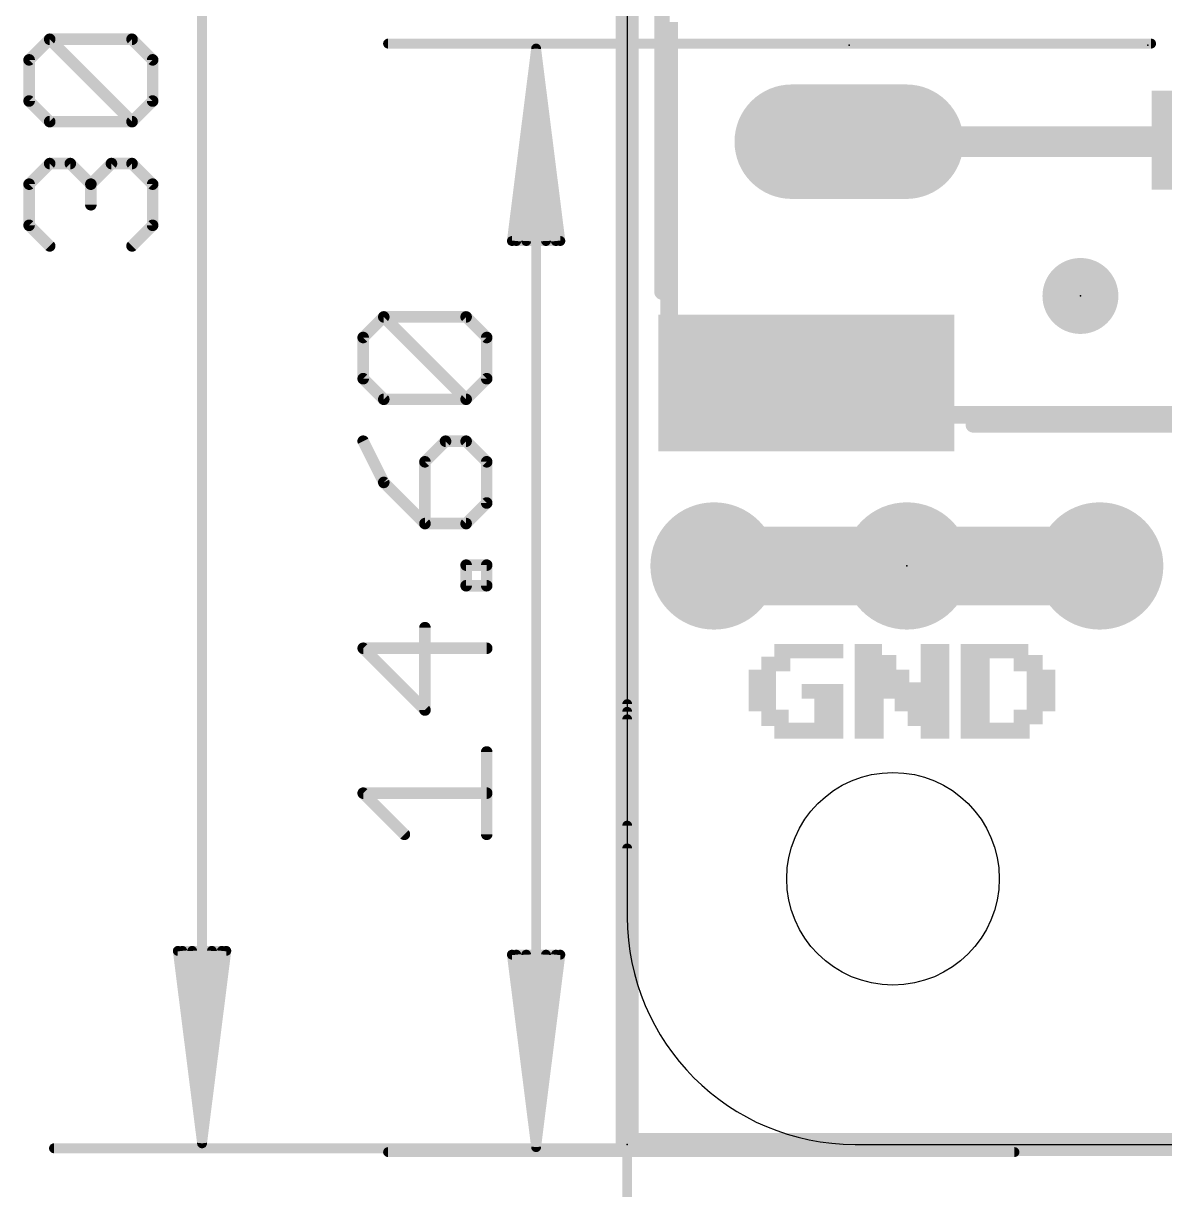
# Model space of a CAD drawing. Extents: x -8 to 72.9, y -20.5 to 38.
# Drawn here: x -7.95 to 7.08, y -0.6 to 14.77 of the extents above; entities that cross this region are included whole.
import ezdxf

# ---------------------------------------------------------------- set-up
doc = ezdxf.new("R2010")
doc.units = 0
for name, color, linetype in [('1', 12, 'CONTINUOUS'), ('16', 132, 'CONTINUOUS'), ('17', 110, 'CONTINUOUS'), ('20', 4, 'CONTINUOUS'), ('203', 40, 'CONTINUOUS'), ('21', 40, 'CONTINUOUS'), ('23', 53, 'CONTINUOUS'), ('47', 253, 'CONTINUOUS')]:
    doc.layers.add(name, color=color, linetype=linetype)

# ---------------------------------------------------------------- blocks, each defined once
blk = doc.blocks.new('RECT')
blk.add_solid([(-0.5, -0.5), (0.5, -0.5), (-0.5, 0.5), (0.5, 0.5)])
blk = doc.blocks.new('PIE')
at = {"const_width": 0.5}
blk.add_lwpolyline([(0, -0.25, 1), (0, 0.25, 1), (0, -0.25)], format="xyb", dxfattribs=at)
blk = doc.blocks.new('ROUNDP')
at = {"const_width": 0.5}
blk.add_lwpolyline([(0, -0.25, 1), (0, 0.25, 1), (0, -0.25)], format="xyb", dxfattribs=at)
blk = doc.blocks.new('LONGP100')
at = {"const_width": 1}
blk.add_lwpolyline([(-0.5, 0), (0.5, 0)], dxfattribs=at)
at = {"const_width": 0.5}
for points in [[(-0.5, 0.25, 1), (-0.5, -0.25)], [(0.5, -0.25, 1), (0.5, 0.25)]]:
    blk.add_lwpolyline(points, format="xyb", dxfattribs=at)

msp = doc.modelspace()

# ---------------------------------------------------------------- linework, layer by layer
at = {"layer": '1', "const_width": 0.4064}
msp.add_lwpolyline([(2.921, 13.208), (9.158, 13.208)], dxfattribs=at)
at = {"layer": '1', "const_width": 0.2032}
msp.add_lwpolyline([(2.921, 13.3096, 1), (2.921, 13.1064)], format="xyb", dxfattribs=at)
at = {"layer": '16', "const_width": 0.3048}
for points in [[(0, 30.226), (0, 0)], [(0, 0), (64.516, 0)]]:
    msp.add_lwpolyline(points, dxfattribs=at)
at = {"layer": '16', "const_width": 0.1524}
for points in [[(0, 0.0762, 1), (0, -0.0762)], [(-0.0762, 0, 1), (0.0762, 0)]]:
    msp.add_lwpolyline(points, format="xyb", dxfattribs=at)
at = {"layer": '20'}
for p, q in [((0, 27), (0, 3)), ((3, 0), (62, 0))]:
    msp.add_line(p, q, dxfattribs=at)
msp.add_circle((3.5, 3.5), 1.4, dxfattribs=at)
msp.add_arc((3, 3), 3, 180, 270, dxfattribs=at)
at = {"layer": '21', "const_width": 0.2032}
for points in [[(0.458, 11.228), (0.458, 17.828)], [(8.258, 9.478), (4.558, 9.478)]]:
    msp.add_lwpolyline(points, dxfattribs=at)
at = {"layer": '21', "const_width": 0.1016}
for points in [[(0.4072, 11.228, 1), (0.5088, 11.228)], [(4.558, 9.5288, 1), (4.558, 9.4272)]]:
    msp.add_lwpolyline(points, format="xyb", dxfattribs=at)
at = {"layer": '23'}
for p in [(2.921, 14.478), (6.858, 14.478), (5.969, 11.176), (3.683, 7.62), (0, 0), (0, 0)]:
    msp.add_point(p, dxfattribs=at)
at = {"layer": '47'}
for points, const_width in [([(-5.6, 0.015), (-5.6, 29.885)], 0.13), ([(-7.8777, 14.2858), (-7.6065, 14.557)], 0.1524), ([(-7.6065, 14.557), (-6.5219, 14.557)], 0.1524), ([(-6.5219, 13.4724), (-7.6065, 14.557)], 0.1524), ([(-6.5219, 14.557), (-6.2507, 14.2858)], 0.1524), ([(6.9, 14.5), (-3.15, 14.5)], 0.13), ([(-1.2, 14.435), (-1.5192, 11.9)], 0.13), ([(-1.2, 14.435), (-1.46, 11.9)], 0.13), ([(-1.2, 14.435), (-1.33, 11.9)], 0.13), ([(-1.2, -0.035), (-1.2, 14.435)], 0.13), ([(-0.8808, 11.9), (-1.2, 14.435)], 0.13), ([(-1.07, 11.9), (-1.2, 14.435)], 0.13), ([(-0.94, 11.9), (-1.2, 14.435)], 0.13), ([(-7.8777, 13.7435), (-7.8777, 14.2858)], 0.1524), ([(-6.2507, 14.2858), (-6.2507, 13.7435)], 0.1524), ([(-7.6065, 13.4724), (-7.8777, 13.7435)], 0.1524), ([(-6.2507, 13.7435), (-6.5219, 13.4724)], 0.1524), ([(-6.5219, 13.4724), (-7.6065, 13.4724)], 0.1524), ([(-7.8777, 12.6487), (-7.6065, 12.9199)], 0.1524), ([(-7.6065, 12.9199), (-7.3354, 12.9199)], 0.1524), ([(-7.3354, 12.9199), (-7.0642, 12.6487)], 0.1524), ([(-7.0642, 12.6487), (-6.793, 12.9199)], 0.1524), ([(-6.793, 12.9199), (-6.5219, 12.9199)], 0.1524), ([(-6.5219, 12.9199), (-6.2507, 12.6487)], 0.1524), ([(-7.8777, 12.1064), (-7.8777, 12.6487)], 0.1524), ([(-7.0642, 12.6487), (-7.0642, 12.3775)], 0.1524), ([(-6.2507, 12.6487), (-6.2507, 12.1064)], 0.1524), ([(-7.6065, 11.8352), (-7.8777, 12.1064)], 0.1524), ([(-6.2507, 12.1064), (-6.5219, 11.8352)], 0.1524), ([(-1.5192, 11.9), (-0.8808, 11.9)], 0.13), ([(-3.4777, 10.6287), (-3.2065, 10.8999)], 0.1524), ([(-3.2065, 10.8999), (-2.1219, 10.8999)], 0.1524), ([(-2.1219, 9.8152), (-3.2065, 10.8999)], 0.1524), ([(-2.1219, 10.8999), (-1.8507, 10.6287)], 0.1524), ([(-3.4777, 10.0864), (-3.4777, 10.6287)], 0.1524), ([(-1.8507, 10.6287), (-1.8507, 10.0864)], 0.1524), ([(-3.2065, 9.8152), (-3.4777, 10.0864)], 0.1524), ([(-1.8507, 10.0864), (-2.1219, 9.8152)], 0.1524), ([(-2.1219, 9.8152), (-3.2065, 9.8152)], 0.1524), ([(-3.4777, 9.2628), (-3.2065, 8.7204)], 0.1524), ([(-2.393, 9.2628), (-2.6642, 8.9916)], 0.1524), ([(-2.1219, 9.2628), (-2.393, 9.2628)], 0.1524), ([(-1.8507, 8.9916), (-2.1219, 9.2628)], 0.1524), ([(-2.6642, 8.9916), (-2.6642, 8.1781)], 0.1524), ([(-1.8507, 8.4493), (-1.8507, 8.9916)], 0.1524), ([(-3.2065, 8.7204), (-2.6642, 8.1781)], 0.1524), ([(-2.1219, 8.1781), (-1.8507, 8.4493)], 0.1524), ([(-2.6642, 8.1781), (-2.1219, 8.1781)], 0.1524), ([(-2.1219, 7.3595), (-2.1219, 7.6307)], 0.1524), ([(-2.1219, 7.6307), (-1.8507, 7.6307)], 0.1524), ([(-1.8507, 7.6307), (-1.8507, 7.3595)], 0.1524), ([(-1.8507, 7.3595), (-2.1219, 7.3595)], 0.1524), ([(-2.6642, 5.7224), (-2.6642, 6.807)], 0.1524), ([(-1.8507, 6.5358), (-3.4777, 6.5358)], 0.1524), ([(-3.4777, 6.5358), (-2.6642, 5.7224)], 0.1524), ([(0, 5.8), (0, -5.95)], 0.13), ([(0, 5.7), (0, -17.15)], 0.13), ([(0, 5.6), (0, -13.65)], 0.13), ([(-1.8507, 4.0852), (-1.8507, 5.1699)], 0.1524), ([(-2.9354, 4.0852), (-3.4777, 4.6275)], 0.1524), ([(-3.4777, 4.6275), (-1.8507, 4.6275)], 0.1524), ([(0, 4.2), (0, -10.55)], 0.13), ([(0, 3.9), (0, -20.45)], 0.13), ([(-5.6, 0.015), (-5.9192, 2.55)], 0.13), ([(-5.9192, 2.55), (-5.2808, 2.55)], 0.13), ([(-5.6, 0.015), (-5.86, 2.55)], 0.13), ([(-5.6, 0.015), (-5.73, 2.55)], 0.13), ([(-5.2808, 2.55), (-5.6, 0.015)], 0.13), ([(-5.47, 2.55), (-5.6, 0.015)], 0.13), ([(-5.34, 2.55), (-5.6, 0.015)], 0.13), ([(-1.2, -0.035), (-1.5192, 2.5)], 0.13), ([(-1.5192, 2.5), (-0.8808, 2.5)], 0.13), ([(-1.2, -0.035), (-1.46, 2.5)], 0.13), ([(-1.2, -0.035), (-1.33, 2.5)], 0.13), ([(-0.8808, 2.5), (-1.2, -0.035)], 0.13), ([(-1.07, 2.5), (-1.2, -0.035)], 0.13), ([(-0.94, 2.5), (-1.2, -0.035)], 0.13), ([(18.4, -0.05), (-7.55, -0.05)], 0.13), ([(5.1, -0.1), (-3.15, -0.1)], 0.13)]:
    msp.add_lwpolyline(points, dxfattribs=dict(at, const_width=const_width))
for points, const_width in [([(-7.5796, 14.584, 1), (-7.6335, 14.5301)], 0.0762), ([(-7.6065, 14.5951, 1), (-7.6065, 14.5189)], 0.0762), ([(-7.5796, 14.5301, 1), (-7.6335, 14.584)], 0.0762), ([(-6.4949, 14.584, 1), (-6.5488, 14.5301)], 0.0762), ([(-6.5219, 14.5189, 1), (-6.5219, 14.5951)], 0.0762), ([(-3.15, 14.5325, 1), (-3.15, 14.4675)], 0.065), ([(-1.1675, 14.435, 1), (-1.2325, 14.435)], 0.065), ([(-1.1678, 14.4391, 1), (-1.2322, 14.4309)], 0.065), ([(-1.1675, 14.4333, 1), (-1.2325, 14.4367)], 0.065), ([(-1.1675, 14.4367, 1), (-1.2325, 14.4333)], 0.065), ([(-1.1677, 14.4383, 1), (-1.2323, 14.4317)], 0.065), ([(-1.1677, 14.4317, 1), (-1.2323, 14.4383)], 0.065), ([(-1.1678, 14.4309, 1), (-1.2322, 14.4391)], 0.065), ([(6.9, 14.4675, 1), (6.9, 14.5325)], 0.065), ([(-7.8396, 14.2858, 1), (-7.9158, 14.2858)], 0.0762), ([(-7.9046, 14.3128, 1), (-7.8507, 14.2589)], 0.0762), ([(-6.2126, 14.2858, 1), (-6.2888, 14.2858)], 0.0762), ([(-6.2776, 14.2589, 1), (-6.2238, 14.3128)], 0.0762), ([(-7.8507, 13.7705, 1), (-7.9046, 13.7166)], 0.0762), ([(-7.9158, 13.7435, 1), (-7.8396, 13.7435)], 0.0762), ([(-6.2888, 13.7435, 1), (-6.2126, 13.7435)], 0.0762), ([(-6.2238, 13.7166, 1), (-6.2776, 13.7705)], 0.0762), ([(-7.6065, 13.5105, 1), (-7.6065, 13.4343)], 0.0762), ([(-7.6335, 13.4454, 1), (-7.5796, 13.4993)], 0.0762), ([(-6.5488, 13.4993, 1), (-6.4949, 13.4454)], 0.0762), ([(-6.5488, 13.4454, 1), (-6.4949, 13.4993)], 0.0762), ([(-6.5219, 13.4343, 1), (-6.5219, 13.5105)], 0.0762), ([(-7.6065, 12.958, 1), (-7.6065, 12.8818)], 0.0762), ([(-7.5796, 12.8929, 1), (-7.6335, 12.9468)], 0.0762), ([(-7.3084, 12.9468, 1), (-7.3623, 12.8929)], 0.0762), ([(-7.3354, 12.8818, 1), (-7.3354, 12.958)], 0.0762), ([(-6.793, 12.958, 1), (-6.793, 12.8818)], 0.0762), ([(-6.7661, 12.8929, 1), (-6.82, 12.9468)], 0.0762), ([(-6.4949, 12.9468, 1), (-6.5488, 12.8929)], 0.0762), ([(-6.5219, 12.8818, 1), (-6.5219, 12.958)], 0.0762), ([(-7.8396, 12.6487, 1), (-7.9158, 12.6487)], 0.0762), ([(-7.9046, 12.6756, 1), (-7.8507, 12.6218)], 0.0762), ([(-7.0261, 12.6487, 1), (-7.1023, 12.6487)], 0.0762), ([(-7.0911, 12.6756, 1), (-7.0373, 12.6218)], 0.0762), ([(-7.0911, 12.6218, 1), (-7.0373, 12.6756)], 0.0762), ([(-6.2126, 12.6487, 1), (-6.2888, 12.6487)], 0.0762), ([(-6.2776, 12.6218, 1), (-6.2238, 12.6756)], 0.0762), ([(-7.1023, 12.3775, 1), (-7.0261, 12.3775)], 0.0762), ([(-7.8507, 12.1333, 1), (-7.9046, 12.0794)], 0.0762), ([(-7.9158, 12.1064, 1), (-7.8396, 12.1064)], 0.0762), ([(-6.2888, 12.1064, 1), (-6.2126, 12.1064)], 0.0762), ([(-6.2238, 12.0794, 1), (-6.2776, 12.1333)], 0.0762), ([(-7.6335, 11.8083, 1), (-7.5796, 11.8621)], 0.0762), ([(-6.5488, 11.8621, 1), (-6.4949, 11.8083)], 0.0762), ([(-1.5515, 11.9041, 1), (-1.487, 11.8959)], 0.065), ([(-1.5192, 11.9325, 1), (-1.5192, 11.8675)], 0.065), ([(-1.4923, 11.9033, 1), (-1.4277, 11.8967)], 0.065), ([(-1.3625, 11.9017, 1), (-1.2975, 11.8983)], 0.065), ([(-1.1025, 11.8983, 1), (-1.0375, 11.9017)], 0.065), ([(-0.9723, 11.8967, 1), (-0.9077, 11.9033)], 0.065), ([(-0.913, 11.8959, 1), (-0.8485, 11.9041)], 0.065), ([(-0.8808, 11.8675, 1), (-0.8808, 11.9325)], 0.065), ([(-3.2065, 10.938, 1), (-3.2065, 10.8618)], 0.0762), ([(-3.1796, 10.9268, 1), (-3.2335, 10.873)], 0.0762), ([(-3.1796, 10.873, 1), (-3.2335, 10.9268)], 0.0762), ([(-2.0949, 10.9268, 1), (-2.1488, 10.873)], 0.0762), ([(-2.1219, 10.8618, 1), (-2.1219, 10.938)], 0.0762), ([(-3.4396, 10.6287, 1), (-3.5158, 10.6287)], 0.0762), ([(-3.5046, 10.6557, 1), (-3.4507, 10.6018)], 0.0762), ([(-1.8126, 10.6287, 1), (-1.8888, 10.6287)], 0.0762), ([(-1.8776, 10.6018, 1), (-1.8238, 10.6557)], 0.0762), ([(-3.4507, 10.1134, 1), (-3.5046, 10.0595)], 0.0762), ([(-1.8238, 10.0595, 1), (-1.8776, 10.1134)], 0.0762), ([(-3.5158, 10.0864, 1), (-3.4396, 10.0864)], 0.0762), ([(-1.8888, 10.0864, 1), (-1.8126, 10.0864)], 0.0762), ([(-3.2065, 9.8533, 1), (-3.2065, 9.7771)], 0.0762), ([(-3.2335, 9.7883, 1), (-3.1796, 9.8422)], 0.0762), ([(-2.1488, 9.8422, 1), (-2.0949, 9.7883)], 0.0762), ([(-2.1488, 9.7883, 1), (-2.0949, 9.8422)], 0.0762), ([(-2.1219, 9.7771, 1), (-2.1219, 9.8533)], 0.0762), ([(-3.4436, 9.2798, 1), (-3.5118, 9.2457)], 0.0762), ([(-2.393, 9.3009, 1), (-2.393, 9.2247)], 0.0762), ([(-2.3661, 9.2358, 1), (-2.42, 9.2897)], 0.0762), ([(-2.0949, 9.2897, 1), (-2.1488, 9.2358)], 0.0762), ([(-2.1219, 9.2247, 1), (-2.1219, 9.3009)], 0.0762), ([(-2.6261, 8.9916, 1), (-2.7023, 8.9916)], 0.0762), ([(-1.8126, 8.9916, 1), (-1.8888, 8.9916)], 0.0762), ([(-2.6911, 9.0185, 1), (-2.6373, 8.9646)], 0.0762), ([(-1.8776, 8.9646, 1), (-1.8238, 9.0185)], 0.0762), ([(-3.1796, 8.7474, 1), (-3.2335, 8.6935)], 0.0762), ([(-3.2406, 8.7034, 1), (-3.1724, 8.7375)], 0.0762), ([(-1.8888, 8.4493, 1), (-1.8126, 8.4493)], 0.0762), ([(-1.8238, 8.4223, 1), (-1.8776, 8.4762)], 0.0762), ([(-2.6642, 8.2162, 1), (-2.6642, 8.14)], 0.0762), ([(-2.7023, 8.1781, 1), (-2.6261, 8.1781)], 0.0762), ([(-2.6911, 8.1511, 1), (-2.6373, 8.205)], 0.0762), ([(-2.1488, 8.205, 1), (-2.0949, 8.1511)], 0.0762), ([(-2.1219, 8.14, 1), (-2.1219, 8.2162)], 0.0762), ([(-2.0838, 7.6307, 1), (-2.16, 7.6307)], 0.0762), ([(-2.1219, 7.6688, 1), (-2.1219, 7.5926)], 0.0762), ([(-1.8126, 7.6307, 1), (-1.8888, 7.6307)], 0.0762), ([(-1.8507, 7.5926, 1), (-1.8507, 7.6688)], 0.0762), ([(-2.1219, 7.3976, 1), (-2.1219, 7.3214)], 0.0762), ([(-2.16, 7.3595, 1), (-2.0838, 7.3595)], 0.0762), ([(-1.8888, 7.3595, 1), (-1.8126, 7.3595)], 0.0762), ([(-1.8507, 7.3214, 1), (-1.8507, 7.3976)], 0.0762), ([(-2.6261, 6.807, 1), (-2.7023, 6.807)], 0.0762), ([(-3.4507, 6.5628, 1), (-3.5046, 6.5089)], 0.0762), ([(-3.4777, 6.5739, 1), (-3.4777, 6.4977)], 0.0762), ([(-1.8507, 6.4977, 1), (-1.8507, 6.5739)], 0.0762), ([(0.0325, 5.8, 1), (-0.0325, 5.8)], 0.065), ([(-2.7023, 5.7224, 1), (-2.6261, 5.7224)], 0.0762), ([(-2.6911, 5.6954, 1), (-2.6373, 5.7493)], 0.0762), ([(0.0325, 5.7, 1), (-0.0325, 5.7)], 0.065), ([(0.0325, 5.6, 1), (-0.0325, 5.6)], 0.065), ([(-1.8126, 5.1699, 1), (-1.8888, 5.1699)], 0.0762), ([(-3.4507, 4.6545, 1), (-3.5046, 4.6006)], 0.0762), ([(-3.4777, 4.6656, 1), (-3.4777, 4.5894)], 0.0762), ([(-1.8507, 4.5894, 1), (-1.8507, 4.6656)], 0.0762), ([(-2.9623, 4.0583, 1), (-2.9084, 4.1121)], 0.0762), ([(0.0325, 4.2, 1), (-0.0325, 4.2)], 0.065), ([(-1.8888, 4.0852, 1), (-1.8126, 4.0852)], 0.0762), ([(0.0325, 3.9, 1), (-0.0325, 3.9)], 0.065), ([(-5.887, 2.5541, 1), (-5.9515, 2.5459)], 0.065), ([(-5.9192, 2.5825, 1), (-5.9192, 2.5175)], 0.065), ([(-5.8277, 2.5533, 1), (-5.8923, 2.5467)], 0.065), ([(-5.6975, 2.5517, 1), (-5.7625, 2.5483)], 0.065), ([(-5.4375, 2.5483, 1), (-5.5025, 2.5517)], 0.065), ([(-5.3077, 2.5467, 1), (-5.3723, 2.5533)], 0.065), ([(-5.2485, 2.5459, 1), (-5.313, 2.5541)], 0.065), ([(-5.2808, 2.5175, 1), (-5.2808, 2.5825)], 0.065), ([(-1.487, 2.5041, 1), (-1.5515, 2.4959)], 0.065), ([(-1.5192, 2.5325, 1), (-1.5192, 2.4675)], 0.065), ([(-1.4277, 2.5033, 1), (-1.4923, 2.4967)], 0.065), ([(-1.2975, 2.5017, 1), (-1.3625, 2.4983)], 0.065), ([(-1.0375, 2.4983, 1), (-1.1025, 2.5017)], 0.065), ([(-0.9077, 2.4967, 1), (-0.9723, 2.5033)], 0.065), ([(-0.8485, 2.4959, 1), (-0.913, 2.5041)], 0.065), ([(-0.8808, 2.4675, 1), (-0.8808, 2.5325)], 0.065), ([(-7.55, -0.0175, 1), (-7.55, -0.0825)], 0.065), ([(-5.6322, 0.0191, 1), (-5.5678, 0.0109)], 0.065), ([(-5.6323, 0.0183, 1), (-5.5677, 0.0117)], 0.065), ([(-5.6325, 0.0133, 1), (-5.5675, 0.0167)], 0.065), ([(-5.6325, 0.0167, 1), (-5.5675, 0.0133)], 0.065), ([(-5.6325, 0.015, 1), (-5.5675, 0.015)], 0.065), ([(-5.6323, 0.0117, 1), (-5.5677, 0.0183)], 0.065), ([(-5.6322, 0.0109, 1), (-5.5678, 0.0191)], 0.065), ([(-1.2322, -0.0309, 1), (-1.1678, -0.0391)], 0.065), ([(-1.2323, -0.0317, 1), (-1.1677, -0.0383)], 0.065), ([(-1.2323, -0.0383, 1), (-1.1677, -0.0317)], 0.065), ([(-1.2322, -0.0391, 1), (-1.1678, -0.0309)], 0.065), ([(-3.15, -0.0675, 1), (-3.15, -0.1325)], 0.065), ([(-1.2325, -0.0367, 1), (-1.1675, -0.0333)], 0.065), ([(-1.2325, -0.0333, 1), (-1.1675, -0.0367)], 0.065), ([(-1.2325, -0.035, 1), (-1.1675, -0.035)], 0.065), ([(5.1, -0.1325, 1), (5.1, -0.0675)], 0.065)]:
    msp.add_lwpolyline(points, format="xyb", dxfattribs=dict(at, const_width=const_width))

# ---------------------------------------------------------------- block references
at = {"layer": '1'}
for p, xscale, yscale, rotation in [((9.158, 13.228), 1.3, 4.5, 90), ((2.358, 10.028), 3.9, 1.8, 180)]:
    msp.add_blockref('RECT', p, dxfattribs=dict(at, xscale=xscale, yscale=yscale, rotation=rotation))
msp.add_blockref('PIE', (5.969, 11.176), dxfattribs=at)
at = {"layer": '17'}
for name, p, xscale, yscale, rotation in [('LONGP100', (2.921, 13.208), 1.508, 1.508, 180), ('LONGP100', (2.921, 13.208), 1.508, 1.508, 180), ('ROUNDP', (1.143, 7.62), 1.6764, 1.6764, 90), ('ROUNDP', (1.143, 7.62), 1.6764, 1.6764, 90), ('ROUNDP', (3.683, 7.62), 1.6764, 1.6764, 90), ('ROUNDP', (3.683, 7.62), 1.6764, 1.6764, 90), ('ROUNDP', (6.223, 7.62), 1.6764, 1.6764, 90), ('ROUNDP', (6.223, 7.62), 1.6764, 1.6764, 90)]:
    msp.add_blockref(name, p, dxfattribs=dict(at, xscale=xscale, yscale=yscale, rotation=rotation))
at = {"layer": '203', "yscale": 0.0212}
for p, xscale in [((0.5503, 14.7737), 0.2328), ((0.5503, 14.7526), 0.2328), ((0.5503, 14.7314), 0.2328), ((0.5503, 14.7102), 0.2328), ((0.5503, 14.6891), 0.2328), ((0.5503, 14.6679), 0.2328), ((0.5503, 14.6467), 0.2328), ((0.5503, 14.6256), 0.2328), ((0.5503, 14.6044), 0.2328), ((0.5503, 14.5833), 0.2328), ((0.5503, 14.5621), 0.2328), ((0.5503, 14.5409), 0.2328), ((0.5503, 14.5198), 0.2328), ((0.5503, 14.4986), 0.2328), ((0.5503, 14.4774), 0.2328), ((0.5503, 14.4563), 0.2328), ((0.5503, 14.4351), 0.2328), ((0.5503, 14.4139), 0.2328), ((0.5503, 14.3928), 0.2328), ((0.5503, 14.3716), 0.2328), ((0.5503, 14.3504), 0.2328), ((0.5503, 14.3293), 0.2328), ((0.5503, 14.3081), 0.2328), ((0.5503, 14.2869), 0.2328), ((0.5503, 14.2658), 0.2328), ((0.5503, 14.2446), 0.2328), ((0.5503, 14.2234), 0.2328), ((0.5503, 14.2023), 0.2328), ((0.5503, 14.1811), 0.2328), ((0.5503, 14.1599), 0.2328), ((0.5503, 14.1388), 0.2328), ((0.5503, 14.1176), 0.2328), ((0.5503, 14.0964), 0.2328), ((0.5503, 14.0753), 0.2328), ((0.5503, 14.0541), 0.2328), ((0.5503, 14.0329), 0.2328), ((0.5503, 14.0118), 0.2328), ((0.5503, 13.9906), 0.2328), ((0.5503, 13.9694), 0.2328), ((0.5503, 13.9483), 0.2328), ((0.5503, 13.9271), 0.2328), ((0.5503, 13.9059), 0.2328), ((0.5503, 13.8848), 0.2328), ((0.5503, 13.8636), 0.2328), ((0.5503, 13.8424), 0.2328), ((0.5503, 13.8213), 0.2328), ((0.5503, 13.8001), 0.2328), ((0.5503, 13.7789), 0.2328), ((0.5503, 13.7578), 0.2328), ((0.5503, 13.7366), 0.2328), ((0.5503, 13.7155), 0.2328), ((0.5503, 13.6943), 0.2328), ((0.5503, 13.6731), 0.2328), ((0.5503, 13.652), 0.2328), ((0.5503, 13.6308), 0.2328), ((0.5503, 13.6096), 0.2328), ((0.5503, 13.5885), 0.2328), ((0.5503, 13.5673), 0.2328), ((0.5503, 13.5461), 0.2328), ((0.5503, 13.525), 0.2328), ((0.5503, 13.5038), 0.2328), ((0.5503, 13.4826), 0.2328), ((0.5503, 13.4615), 0.2328), ((0.5503, 13.4403), 0.2328), ((0.5503, 13.4191), 0.2328), ((0.5503, 13.398), 0.2328), ((0.5503, 13.3768), 0.2328), ((0.5503, 13.3556), 0.2328), ((0.5503, 13.3345), 0.2328), ((0.5503, 13.3133), 0.2328), ((0.5503, 13.2921), 0.2328), ((0.5503, 13.271), 0.2328), ((0.5503, 13.2498), 0.2328), ((0.5503, 13.2286), 0.2328), ((0.5503, 13.2075), 0.2328), ((0.5503, 13.1863), 0.2328), ((0.5503, 13.1651), 0.2328), ((0.5503, 13.144), 0.2328), ((0.5503, 13.1228), 0.2328), ((0.5503, 13.1016), 0.2328), ((0.5503, 13.0805), 0.2328), ((0.5503, 13.0593), 0.2328), ((0.5503, 13.0381), 0.2328), ((0.5503, 13.017), 0.2328), ((0.5503, 12.9958), 0.2328), ((0.5503, 12.9746), 0.2328), ((0.5503, 12.9535), 0.2328), ((0.5503, 12.9323), 0.2328), ((0.5503, 12.9112), 0.2328), ((0.5503, 12.89), 0.2328), ((0.5503, 12.8688), 0.2328), ((0.5503, 12.8476), 0.2328), ((0.5503, 12.8265), 0.2328), ((0.5503, 12.8053), 0.2328), ((0.5503, 12.7842), 0.2328), ((0.5503, 12.763), 0.2328), ((0.5503, 12.7418), 0.2328), ((0.5503, 12.7207), 0.2328), ((0.5503, 12.6995), 0.2328), ((0.5503, 12.6783), 0.2328), ((0.5503, 12.6572), 0.2328), ((0.5503, 12.636), 0.2328), ((0.5503, 12.6148), 0.2328), ((0.5503, 12.5937), 0.2328), ((0.5503, 12.5725), 0.2328), ((0.5503, 12.5513), 0.2328), ((0.5503, 12.5302), 0.2328), ((0.5503, 12.509), 0.2328), ((0.5503, 12.4878), 0.2328), ((0.5503, 12.4667), 0.2328), ((0.5503, 12.4455), 0.2328), ((0.5503, 12.4243), 0.2328), ((0.5503, 12.4032), 0.2328), ((0.5503, 12.382), 0.2328), ((0.5503, 12.3608), 0.2328), ((0.5503, 12.3397), 0.2328), ((0.5503, 12.3185), 0.2328), ((0.5503, 12.2973), 0.2328), ((0.5503, 12.2762), 0.2328), ((0.5503, 12.255), 0.2328), ((0.5503, 12.2338), 0.2328), ((0.5503, 12.2127), 0.2328), ((0.5503, 12.1915), 0.2328), ((0.5503, 12.1703), 0.2328), ((0.5503, 12.1492), 0.2328), ((0.5503, 12.128), 0.2328), ((0.5503, 12.1068), 0.2328), ((0.5503, 12.0857), 0.2328), ((0.5503, 12.0645), 0.2328), ((0.5503, 12.0434), 0.2328), ((0.5503, 12.0222), 0.2328), ((0.5503, 12.001), 0.2328), ((0.5503, 11.9799), 0.2328), ((0.5503, 11.9587), 0.2328), ((0.5503, 11.9375), 0.2328), ((0.5503, 11.9164), 0.2328), ((0.5503, 11.8952), 0.2328), ((0.5503, 11.874), 0.2328), ((0.5503, 11.8529), 0.2328), ((0.5503, 11.8317), 0.2328), ((0.5503, 11.8105), 0.2328), ((0.5503, 11.7894), 0.2328), ((0.5503, 11.7682), 0.2328), ((0.5503, 11.747), 0.2328), ((0.5503, 11.7259), 0.2328), ((0.5503, 11.7047), 0.2328), ((0.5503, 11.6835), 0.2328), ((0.5503, 11.6624), 0.2328), ((0.5503, 11.6412), 0.2328), ((0.5503, 11.62), 0.2328), ((0.5503, 11.5989), 0.2328), ((0.5503, 11.5777), 0.2328), ((0.5503, 11.5565), 0.2328), ((0.5503, 11.5354), 0.2328), ((0.5503, 11.5142), 0.2328), ((0.5503, 11.493), 0.2328), ((0.5503, 11.4719), 0.2328), ((0.5503, 11.4507), 0.2328), ((0.5503, 11.4295), 0.2328), ((0.5503, 11.4084), 0.2328), ((0.5503, 11.3872), 0.2328), ((0.5503, 11.366), 0.2328), ((0.5503, 11.3449), 0.2328), ((0.5503, 11.3237), 0.2328), ((0.5503, 11.3025), 0.2328), ((0.5503, 11.2814), 0.2328), ((0.5503, 11.2602), 0.2328), ((0.5503, 11.2391), 0.2328), ((0.5503, 11.2179), 0.2328), ((0.5503, 11.1967), 0.2328), ((0.5503, 11.1756), 0.2328), ((0.5503, 11.1544), 0.2328), ((0.5503, 11.1332), 0.2328), ((0.5503, 11.1121), 0.2328), ((0.5503, 11.0909), 0.2328), ((0.5503, 11.0697), 0.2328), ((0.5503, 11.0486), 0.2328), ((0.5503, 11.0274), 0.2328), ((0.5503, 11.0062), 0.2328), ((0.5503, 10.9851), 0.2328), ((0.5503, 10.9639), 0.2328), ((0.5503, 10.9427), 0.2328), ((0.5503, 10.9216), 0.2328), ((0.5503, 10.9004), 0.2328), ((0.5503, 10.8792), 0.2328), ((0.5503, 10.8581), 0.2328), ((0.5503, 10.8369), 0.2328), ((0.5503, 10.8157), 0.2328), ((0.5503, 10.7946), 0.2328), ((0.5503, 10.7734), 0.2328), ((0.5503, 10.7522), 0.2328), ((0.5503, 10.7311), 0.2328), ((0.5503, 10.7099), 0.2328), ((0.5503, 10.6887), 0.2328), ((0.5503, 10.6676), 0.2328), ((0.5503, 10.6464), 0.2328), ((0.5503, 10.6252), 0.2328), ((0.5503, 10.6041), 0.2328), ((0.5503, 10.5829), 0.2328), ((0.5503, 10.5617), 0.2328), ((0.5503, 10.5406), 0.2328), ((0.5503, 10.5194), 0.2328), ((0.5503, 10.4982), 0.2328), ((0.5503, 10.4771), 0.2328), ((0.5503, 10.4559), 0.2328), ((0.5503, 10.4347), 0.2328), ((0.5503, 10.4136), 0.2328), ((0.5503, 10.3924), 0.2328), ((0.5503, 10.3712), 0.2328), ((0.5503, 10.3501), 0.2328), ((0.5503, 10.3289), 0.2328), ((0.5503, 10.3078), 0.2328), ((0.5503, 10.2866), 0.2328), ((0.5503, 10.2654), 0.2328), ((0.5503, 10.2443), 0.2328), ((0.5503, 10.2231), 0.2328), ((0.5503, 10.2019), 0.2328), ((0.5503, 10.1808), 0.2328), ((0.5503, 10.1596), 0.2328), ((0.5503, 10.1384), 0.2328), ((0.5503, 10.1173), 0.2328), ((0.5503, 10.0961), 0.2328), ((0.5503, 10.0749), 0.2328), ((0.5503, 10.0538), 0.2328), ((0.5503, 10.0326), 0.2328), ((0.5503, 10.0114), 0.2328), ((0.5503, 9.9903), 0.2328), ((0.5503, 9.9691), 0.2328), ((0.5503, 9.9479), 0.2328), ((0.5503, 9.9268), 0.2328), ((0.5503, 9.9056), 0.2328), ((0.5503, 9.8844), 0.2328), ((0.5503, 9.8633), 0.2328), ((0.5503, 9.8421), 0.2328), ((0.5926, 9.7786), 0.2752), ((0.6032, 9.7574), 0.2963), ((0.5715, 9.8209), 0.2328), ((0.5821, 9.7998), 0.254), ((0.635, 9.7363), 0.3175), ((4.4237, 9.7151), 7.8949), ((4.4237, 9.6939), 7.8525), ((4.4237, 9.6728), 7.8102), ((4.4237, 9.6516), 7.8102), ((4.4237, 9.6304), 7.7679), ((4.4237, 9.6093), 7.7255), ((4.4237, 9.5881), 7.6832), ((4.4237, 9.567), 7.5985), ((4.4237, 9.5458), 7.5562), ((4.4237, 9.5246), 7.4292), ((4.4237, 9.5035), 7.2599), ((3.6723, 7.9795), 4.9951), ((3.6723, 8.0007), 4.9528), ((3.6829, 8.0218), 4.8893), ((3.6723, 8.043), 4.8258), ((3.6723, 8.0642), 4.7835), ((3.6723, 8.0853), 4.6988), ((3.6723, 8.1065), 4.5718), ((3.6723, 8.1277), 4.4025), ((3.6723, 7.8525), 5.1645), ((3.6723, 7.8314), 5.1645), ((3.6723, 7.8949), 5.1221), ((3.6723, 7.8737), 5.1221), ((3.6723, 7.916), 5.0798), ((3.6723, 7.9583), 5.0375), ((3.6829, 7.9372), 5.0586), ((3.6723, 7.7467), 5.2491), ((3.6723, 7.7255), 5.2491), ((3.6723, 7.7044), 5.2491), ((3.6723, 7.6832), 5.2491), ((3.6723, 7.8102), 5.2068), ((3.6723, 7.789), 5.2068), ((3.6829, 7.7679), 5.228), ((3.6723, 7.662), 5.2491), ((3.6723, 7.6409), 5.2491), ((3.6723, 7.6197), 5.2491), ((3.6723, 7.5985), 5.2491), ((3.6723, 7.5774), 5.2491), ((3.6723, 7.5562), 5.2491), ((3.6723, 7.535), 5.2491), ((3.6723, 7.5139), 5.2491), ((3.6723, 7.4927), 5.2491), ((3.6723, 7.4715), 5.2068), ((3.6723, 7.4504), 5.2068), ((3.6723, 7.4292), 5.2068), ((3.6723, 7.408), 5.1645), ((3.6723, 7.3869), 5.1645), ((3.6723, 7.3657), 5.1221), ((3.6723, 7.3445), 5.1221), ((3.6723, 7.3234), 5.0798), ((3.6723, 7.3022), 5.0375), ((3.6829, 7.281), 5.0163), ((3.6829, 7.2599), 4.974), ((3.6829, 7.2387), 4.9316), ((3.6723, 7.2175), 4.8681), ((3.6723, 7.1964), 4.8258), ((3.6723, 7.1752), 4.7411), ((3.6723, 7.154), 4.6565), ((3.6829, 7.1329), 4.5507), ((3.6723, 7.1117), 4.3178), ((2.3917, 6.5826), 0.9101), ((2.3917, 6.5614), 0.9101), ((2.3917, 6.5402), 0.9101), ((2.3917, 6.5191), 0.9101), ((2.3917, 6.4979), 0.9101), ((2.3917, 6.4767), 0.9101), ((2.3917, 6.4556), 0.9101), ((3.1749, 6.5826), 0.3598), ((3.1749, 6.5614), 0.3598), ((3.1749, 6.5402), 0.3598), ((3.1749, 6.5191), 0.3598), ((3.1749, 6.4979), 0.3598), ((3.1749, 6.4767), 0.3598), ((3.1749, 6.4556), 0.3598), ((4.0533, 6.5826), 0.381), ((4.0533, 6.5614), 0.381), ((4.0533, 6.5402), 0.381), ((4.0533, 6.5191), 0.381), ((4.0533, 6.4979), 0.381), ((4.0533, 6.4767), 0.381), ((4.0533, 6.4556), 0.381), ((4.8364, 6.5826), 0.889), ((4.8364, 6.5614), 0.889), ((4.8364, 6.5402), 0.889), ((4.8364, 6.5191), 0.889), ((4.8364, 6.4979), 0.889), ((4.8364, 6.4767), 0.889), ((4.8364, 6.4556), 0.889), ((1.9578, 6.3921), 0.381), ((1.9578, 6.3709), 0.381), ((1.9578, 6.3497), 0.381), ((1.9578, 6.3286), 0.381), ((1.9578, 6.3074), 0.381), ((2.3071, 6.4132), 1.0795), ((2.3917, 6.4344), 0.9101), ((3.2701, 6.4344), 0.5503), ((3.2701, 6.4132), 0.5503), ((3.2701, 6.3921), 0.5503), ((3.2701, 6.3709), 0.5503), ((3.2701, 6.3497), 0.5503), ((3.2701, 6.3286), 0.5503), ((3.2701, 6.3074), 0.5503), ((4.0533, 6.4344), 0.381), ((4.0533, 6.4132), 0.381), ((4.0533, 6.3921), 0.381), ((4.0533, 6.3709), 0.381), ((4.0533, 6.3497), 0.381), ((4.0533, 6.3286), 0.381), ((4.0533, 6.3074), 0.381), ((4.9316, 6.4344), 1.0795), ((4.9316, 6.4132), 1.0795), ((4.5824, 6.3921), 0.381), ((4.5824, 6.3709), 0.381), ((4.5824, 6.3497), 0.381), ((4.5824, 6.3286), 0.381), ((4.5824, 6.3074), 0.381), ((5.2809, 6.3921), 0.381), ((5.2809, 6.3709), 0.381), ((5.2809, 6.3497), 0.381), ((5.2809, 6.3286), 0.381), ((5.2809, 6.3074), 0.381), ((1.8732, 6.2439), 0.5503), ((1.7779, 6.2228), 0.3598), ((1.7779, 6.2016), 0.3598), ((1.7779, 6.1804), 0.3598), ((1.7779, 6.1593), 0.3598), ((1.7779, 6.1381), 0.3598), ((1.9578, 6.2862), 0.381), ((1.9578, 6.2651), 0.381), ((3.2701, 6.2862), 0.5503), ((3.2701, 6.2651), 0.5503), ((3.3548, 6.2439), 0.7196), ((3.3548, 6.2228), 0.7196), ((3.3548, 6.2016), 0.7196), ((3.3548, 6.1804), 0.7196), ((3.3548, 6.1593), 0.7196), ((3.3548, 6.1381), 0.7196), ((4.0533, 6.2862), 0.381), ((4.0533, 6.2651), 0.381), ((4.0533, 6.2439), 0.381), ((4.0533, 6.2228), 0.381), ((4.0533, 6.2016), 0.381), ((4.0533, 6.1804), 0.381), ((4.0533, 6.1593), 0.381), ((4.0533, 6.1381), 0.381), ((4.5824, 6.2862), 0.381), ((4.5824, 6.2651), 0.381), ((4.5824, 6.2439), 0.381), ((4.5824, 6.2228), 0.381), ((4.5824, 6.2016), 0.381), ((4.5824, 6.1804), 0.381), ((4.5824, 6.1593), 0.381), ((4.5824, 6.1381), 0.381), ((5.3655, 6.2439), 0.5503), ((5.2809, 6.2862), 0.381), ((5.2809, 6.2651), 0.381), ((5.4502, 6.2228), 0.381), ((5.4502, 6.2016), 0.381), ((5.4502, 6.1804), 0.381), ((5.4502, 6.1593), 0.381), ((5.4502, 6.1381), 0.381), ((1.7779, 6.1169), 0.3598), ((1.7779, 6.0958), 0.3598), ((1.7779, 6.0746), 0.3598), ((1.7779, 6.0534), 0.3598), ((1.7779, 6.0323), 0.3598), ((1.7779, 6.0111), 0.3598), ((1.7779, 5.9899), 0.3598), ((2.5716, 6.0534), 0.5503), ((2.5716, 6.0323), 0.5503), ((2.5716, 6.0111), 0.5503), ((2.5716, 5.9899), 0.5503), ((3.3548, 6.1169), 0.7196), ((3.3548, 6.0958), 0.7196), ((3.6194, 6.0746), 1.2488), ((3.6194, 6.0534), 1.2488), ((3.6194, 6.0323), 1.2488), ((3.6194, 6.0111), 1.2488), ((3.6194, 5.9899), 1.2488), ((4.0533, 6.1169), 0.381), ((4.0533, 6.0958), 0.381), ((4.5824, 6.1169), 0.381), ((4.5824, 6.0958), 0.381), ((4.5824, 6.0746), 0.381), ((4.5824, 6.0534), 0.381), ((4.5824, 6.0323), 0.381), ((4.5824, 6.0111), 0.381), ((4.5824, 5.9899), 0.381), ((5.4502, 6.1169), 0.381), ((5.4502, 6.0958), 0.381), ((5.4502, 6.0746), 0.381), ((5.4502, 6.0534), 0.381), ((5.4502, 6.0323), 0.381), ((5.4502, 6.0111), 0.381), ((5.4502, 5.9899), 0.381), ((1.7779, 5.9688), 0.3598), ((1.7779, 5.9476), 0.3598), ((1.7779, 5.9264), 0.3598), ((1.7779, 5.9053), 0.3598), ((1.7779, 5.8841), 0.3598), ((1.7779, 5.8629), 0.3598), ((1.7779, 5.8418), 0.3598), ((2.5716, 5.9688), 0.5503), ((2.5716, 5.9476), 0.5503), ((2.5716, 5.9264), 0.5503), ((2.5716, 5.9053), 0.5503), ((2.5716, 5.8841), 0.5503), ((2.6563, 5.8629), 0.381), ((2.6563, 5.8418), 0.381), ((3.6194, 5.9688), 1.2488), ((3.6194, 5.9476), 1.2488), ((3.6194, 5.9264), 1.2488), ((3.6194, 5.9053), 1.2488), ((3.6194, 5.8841), 1.2488), ((3.1855, 5.8629), 0.381), ((3.1855, 5.8418), 0.381), ((3.8839, 5.8629), 0.7196), ((3.8839, 5.8418), 0.7196), ((4.5824, 5.9688), 0.381), ((4.5824, 5.9476), 0.381), ((4.5824, 5.9264), 0.381), ((4.5824, 5.9053), 0.381), ((4.5824, 5.8841), 0.381), ((4.5824, 5.8629), 0.381), ((4.5824, 5.8418), 0.381), ((5.4502, 5.9688), 0.381), ((5.4502, 5.9476), 0.381), ((5.4502, 5.9264), 0.381), ((5.4502, 5.9053), 0.381), ((5.4502, 5.8841), 0.381), ((5.4502, 5.8629), 0.381), ((5.4502, 5.8418), 0.381), ((1.7779, 5.8206), 0.3598), ((1.7779, 5.7994), 0.3598), ((1.7779, 5.7783), 0.3598), ((1.7779, 5.7571), 0.3598), ((1.7779, 5.7359), 0.3598), ((1.8626, 5.7148), 0.5291), ((1.9473, 5.6936), 0.3598), ((2.6563, 5.8206), 0.381), ((2.6563, 5.7994), 0.381), ((2.6563, 5.7783), 0.381), ((2.6563, 5.7571), 0.381), ((2.6563, 5.7359), 0.381), ((2.6563, 5.7148), 0.381), ((2.6563, 5.6936), 0.381), ((3.1855, 5.8206), 0.381), ((3.1855, 5.7994), 0.381), ((3.1855, 5.7783), 0.381), ((3.1855, 5.7571), 0.381), ((3.1855, 5.7359), 0.381), ((3.1855, 5.7148), 0.381), ((3.1855, 5.6936), 0.381), ((3.8839, 5.8206), 0.7196), ((3.8839, 5.7994), 0.7196), ((3.8839, 5.7783), 0.7196), ((3.8839, 5.7571), 0.7196), ((3.8839, 5.7359), 0.7196), ((3.8839, 5.7148), 0.7196), ((3.9686, 5.6936), 0.5503), ((4.5824, 5.8206), 0.381), ((4.5824, 5.7994), 0.381), ((4.5824, 5.7783), 0.381), ((4.5824, 5.7571), 0.381), ((4.5824, 5.7359), 0.381), ((4.5824, 5.7148), 0.381), ((4.5824, 5.6936), 0.381), ((5.3655, 5.7148), 0.5503), ((5.2809, 5.6936), 0.381), ((5.4502, 5.8206), 0.381), ((5.4502, 5.7994), 0.381), ((5.4502, 5.7783), 0.381), ((5.4502, 5.7571), 0.381), ((5.4502, 5.7359), 0.381), ((1.9473, 5.6724), 0.3598), ((1.9473, 5.6513), 0.3598), ((1.9473, 5.6301), 0.3598), ((1.9473, 5.6089), 0.3598), ((1.9473, 5.5878), 0.3598), ((1.9473, 5.5666), 0.3598), ((2.3071, 5.5454), 1.0795), ((2.3071, 5.5243), 1.0795), ((2.6563, 5.6724), 0.381), ((2.6563, 5.6513), 0.381), ((2.6563, 5.6301), 0.381), ((2.6563, 5.6089), 0.381), ((2.6563, 5.5878), 0.381), ((2.6563, 5.5666), 0.381), ((3.1855, 5.6724), 0.381), ((3.1855, 5.6513), 0.381), ((3.1855, 5.6301), 0.381), ((3.1855, 5.6089), 0.381), ((3.1855, 5.5878), 0.381), ((3.1855, 5.5666), 0.381), ((3.1855, 5.5454), 0.381), ((3.1855, 5.5243), 0.381), ((3.9686, 5.6724), 0.5503), ((3.9686, 5.6513), 0.5503), ((3.9686, 5.6301), 0.5503), ((3.9686, 5.6089), 0.5503), ((3.9686, 5.5878), 0.5503), ((3.9686, 5.5666), 0.5503), ((3.9686, 5.5454), 0.5503), ((3.9686, 5.5243), 0.5503), ((4.5824, 5.6724), 0.381), ((4.5824, 5.6513), 0.381), ((4.5824, 5.6301), 0.381), ((4.5824, 5.6089), 0.381), ((4.5824, 5.5878), 0.381), ((4.5824, 5.5666), 0.381), ((4.9316, 5.5454), 1.0795), ((4.847, 5.5243), 0.9101), ((5.2809, 5.6724), 0.381), ((5.2809, 5.6513), 0.381), ((5.2809, 5.6301), 0.381), ((5.2809, 5.6089), 0.381), ((5.2809, 5.5878), 0.381), ((5.2809, 5.5666), 0.381), ((2.3917, 5.5031), 0.9101), ((2.3917, 5.4819), 0.9101), ((2.3917, 5.4608), 0.9101), ((2.3917, 5.4396), 0.9101), ((2.3917, 5.4184), 0.9101), ((2.3917, 5.3973), 0.9101), ((2.3917, 5.3761), 0.9101), ((3.1855, 5.5031), 0.381), ((3.1855, 5.4819), 0.381), ((3.1855, 5.4608), 0.381), ((3.1855, 5.4396), 0.381), ((3.1855, 5.4184), 0.381), ((3.1855, 5.3973), 0.381), ((3.1855, 5.3761), 0.381), ((4.0533, 5.5031), 0.381), ((4.0533, 5.4819), 0.381), ((4.0533, 5.4608), 0.381), ((4.0533, 5.4396), 0.381), ((4.0533, 5.4184), 0.381), ((4.0533, 5.3973), 0.381), ((4.0533, 5.3761), 0.381), ((4.847, 5.5031), 0.9101), ((4.847, 5.4819), 0.9101), ((4.847, 5.4608), 0.9101), ((4.847, 5.4396), 0.9101), ((4.847, 5.4184), 0.9101), ((4.847, 5.3973), 0.9101), ((4.847, 5.3761), 0.9101), ((2.3917, 5.355), 0.9101), ((3.1855, 5.355), 0.381), ((4.0533, 5.355), 0.381), ((4.847, 5.355), 0.9101)]:
    msp.add_blockref('RECT', p, dxfattribs=dict(at, xscale=xscale))

doc.saveas('drawing.dxf')
